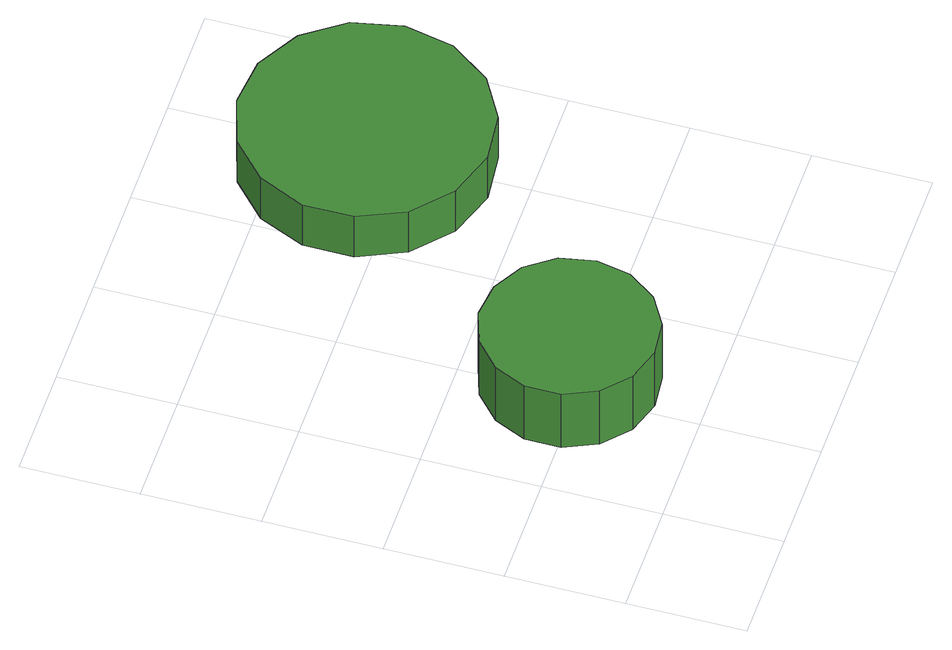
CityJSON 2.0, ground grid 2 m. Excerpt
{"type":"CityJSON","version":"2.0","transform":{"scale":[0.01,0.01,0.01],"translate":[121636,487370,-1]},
"CityObjects":{
"tree1":{"type":"SolitaryVegetationObject","attributes":{"function":"something"},"geometry":[{"type":"MultiSurface","lod":"1","boundaries":[[[0,1,2,3,4,5,6,7,8,9,10,11,12,13,14]],[[15,16,17,18,19,20,21,22,23,24,25,26,27,28,29]],[[0,29,28,1]],[[1,28,27,2]],[[2,27,26,3]],[[3,26,25,4]],[[4,25,24,5]],[[5,24,23,6]],[[6,23,22,7]],[[7,22,21,8]],[[8,21,20,9]],[[9,20,19,10]],[[10,19,18,11]],[[11,18,17,12]],[[12,17,16,13]],[[13,16,15,14]],[[14,15,29,0]]]}]},
"tree2":{"type":"SolitaryVegetationObject","attributes":{"function":"something"},"geometry":[{"type":"MultiSurface","lod":"1","boundaries":[[[30,31,32,33,34,35,36,37,38,39,40,41,42,43,44]],[[45,46,47,48,49,50,51,52,53,54,55,56,57,58,59]],[[30,59,58,31]],[[31,58,57,32]],[[32,57,56,33]],[[33,56,55,34]],[[34,55,54,35]],[[35,54,53,36]],[[36,53,52,37]],[[37,52,51,38]],[[38,51,50,39]],[[39,50,49,40]],[[40,49,48,41]],[[41,48,47,42]],[[42,47,46,43]],[[43,46,45,44]],[[44,45,59,30]]]}]}
},
"vertices":[
[379,225,204],[367,285,204],[331,334,204],[278,364,204],[218,371,204],[160,352,204],[115,311,204],[90,256,204],[90,195,204],[115,139,204],[160,99,204],[218,80,204],[278,86,204],[331,117,204],[367,166,204],[367,166,80],[331,117,80],[278,86,80],[218,80,80],[160,99,80],[115,139,80],[90,195,80],[90,256,80],[115,311,80],[160,352,80],[218,371,80],[278,364,80],[331,334,80],[367,285,80],[379,225,80],
[792,668,178],[774,753,178],[723,823,178],[648,866,178],[562,875,178],[479,848,178],[415,790,178],[380,711,178],[380,625,178],[415,546,178],[479,488,178],[562,461,178],[648,470,178],[723,513,178],[774,583,178],[774,583,84],[723,513,84],[648,470,84],[562,461,84],[479,488,84],[415,546,84],[380,625,84],[380,711,84],[415,790,84],[479,848,84],[562,875,84],[648,866,84],[723,823,84],[774,753,84],[792,668,84]
]}
